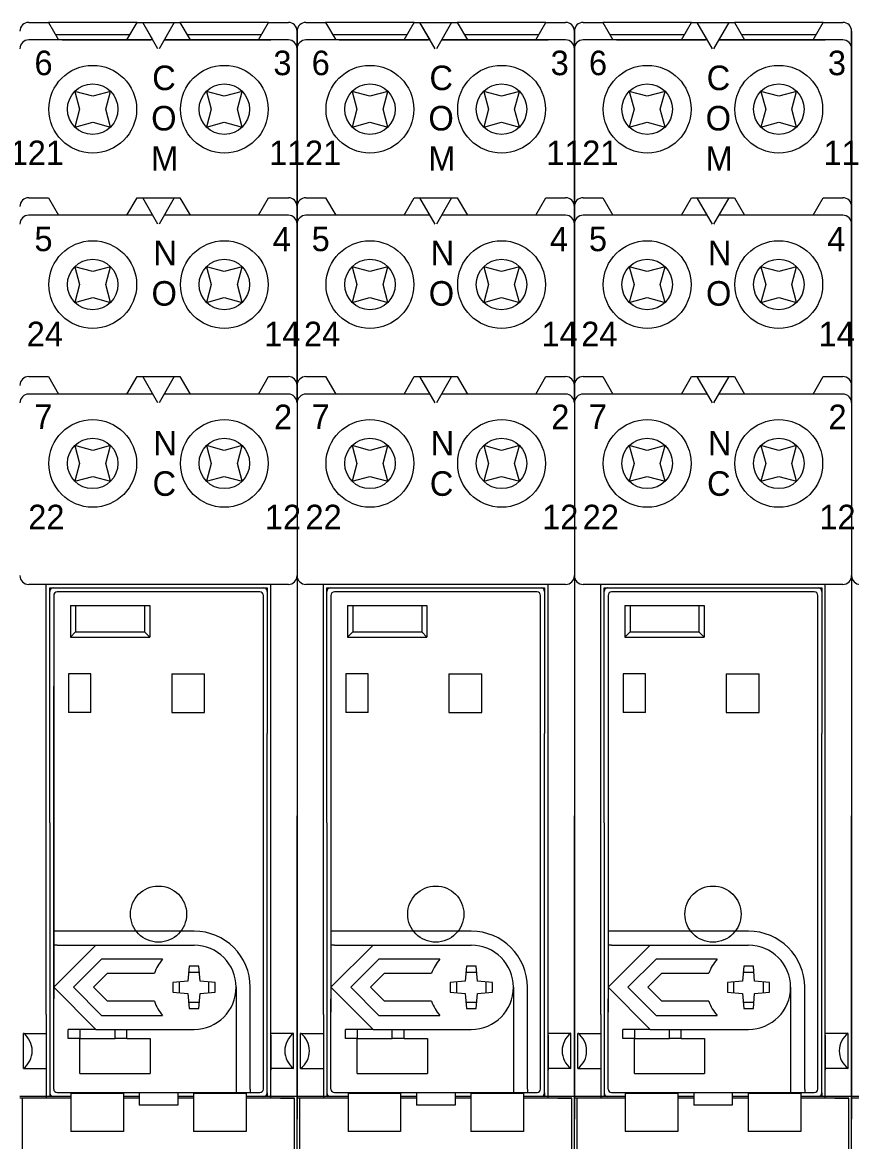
# Model space of a CAD drawing. Header units: millimetres. Extents: x -6000 to 26000, y -6000 to 26000.
# Drawn here: x 111.1 to 117.67, y -4365.19 to -4356.31 of the extents above; entities that cross this region are included whole.
import ezdxf

# ---------------------------------------------------------------- set-up
doc = ezdxf.new("R2010")
doc.units = ezdxf.units.MM
doc.header["$MEASUREMENT"] = 0
doc.linetypes.add('HIDDEN2', pattern=[2.38125, 1.5875, -0.79375])
doc.layers.add('Чертеж и Рисунок_Ном._пера__1', color=7, linetype='Continuous', lineweight=15)
doc.layers.add('Чертеж и Рисунок_Ном._пера__7', color=7, linetype='Continuous', lineweight=15)
doc.styles.add('СГЕНЕРИР_СТИЛЬ_2', font='')
doc.styles.get('СГЕНЕРИР_СТИЛЬ_2').set_extended_font_data('Arial')

msp = doc.modelspace()

# ---------------------------------------------------------------- linework, layer by layer
at = {"layer": 'Чертеж и Рисунок_Ном._пера__7', "color": 7, "linetype": 'Continuous', "lineweight": 15}
for p, q in [((111.1474, -4356.309), (111.3035, -4356.309)), ((112.0067, -4356.309), (111.3035, -4356.309)), ((111.3035, -4356.309), (111.3839, -4356.4481)), ((111.9263, -4356.4481), (112.0067, -4356.309)), ((112.0067, -4356.309), (112.0515, -4356.309)), ((112.0296, -4356.309), (112.3239, -4356.309)), ((112.1318, -4356.4481), (112.0515, -4356.309)), ((112.172, -4356.5176), (112.0515, -4356.309)), ((112.0515, -4356.309), (112.3019, -4356.309)), ((112.3019, -4356.309), (112.1814, -4356.5176)), ((112.3019, -4356.309), (112.3468, -4356.309)), ((113.0499, -4356.309), (112.3468, -4356.309)), ((112.3468, -4356.309), (112.4271, -4356.4481)), ((112.9696, -4356.4481), (113.0499, -4356.309)), ((113.0499, -4356.309), (113.2061, -4356.309)), ((113.3452, -4356.309), (113.5013, -4356.309)), ((114.2044, -4356.309), (113.5013, -4356.309)), ((113.5013, -4356.309), (113.5816, -4356.4481)), ((114.1241, -4356.4481), (114.2044, -4356.309)), ((114.2044, -4356.309), (114.2493, -4356.309)), ((114.2274, -4356.309), (114.5216, -4356.309)), ((114.3296, -4356.4481), (114.2493, -4356.309)), ((114.3698, -4356.5176), (114.2493, -4356.309)), ((114.2493, -4356.309), (114.4997, -4356.309)), ((114.4997, -4356.309), (114.3792, -4356.5176)), ((114.4997, -4356.309), (114.5446, -4356.309)), ((115.2477, -4356.309), (114.5446, -4356.309)), ((114.5446, -4356.309), (114.6249, -4356.4481)), ((115.1674, -4356.4481), (115.2477, -4356.309)), ((115.2477, -4356.309), (115.4038, -4356.309)), ((115.5429, -4356.309), (115.6991, -4356.309)), ((116.4022, -4356.309), (115.6991, -4356.309)), ((115.6991, -4356.309), (115.7794, -4356.4481)), ((116.3219, -4356.4481), (116.4022, -4356.309)), ((116.4022, -4356.309), (116.4471, -4356.309)), ((116.4251, -4356.309), (116.7194, -4356.309)), ((116.5274, -4356.4481), (116.4471, -4356.309)), ((116.5676, -4356.5176), (116.4471, -4356.309)), ((116.4471, -4356.309), (116.6975, -4356.309)), ((116.6975, -4356.309), (116.577, -4356.5176)), ((116.6975, -4356.309), (116.7424, -4356.309)), ((117.4455, -4356.309), (116.7424, -4356.309)), ((116.7424, -4356.309), (116.8227, -4356.4481)), ((117.3652, -4356.4481), (117.4455, -4356.309)), ((117.4455, -4356.309), (117.6016, -4356.309)), ((112.1318, -4356.4481), (111.1474, -4356.4481)), ((111.3598, -4356.4063), (111.9504, -4356.4063)), ((111.4117, -4356.4481), (112.1166, -4356.4481)), ((112.2216, -4356.4481), (113.067, -4356.4481)), ((113.2061, -4356.4481), (112.2216, -4356.4481)), ((112.2368, -4356.4481), (113.067, -4356.4481)), ((112.403, -4356.4063), (112.9937, -4356.4063)), ((113.2756, -4356.5176), (113.2756, -4356.3785)), ((113.2756, -4356.3785), (113.2756, -4356.5176)), ((114.3296, -4356.4481), (113.3452, -4356.4481)), ((113.5575, -4356.4063), (114.1482, -4356.4063)), ((113.6095, -4356.4481), (114.3144, -4356.4481)), ((114.4194, -4356.4481), (115.2647, -4356.4481)), ((115.4038, -4356.4481), (114.4194, -4356.4481)), ((114.4346, -4356.4481), (115.2647, -4356.4481)), ((114.6008, -4356.4063), (115.1915, -4356.4063)), ((115.4734, -4356.5176), (115.4734, -4356.3785)), ((115.4734, -4356.3785), (115.4734, -4356.5176)), ((116.5274, -4356.4481), (115.5429, -4356.4481)), ((115.7553, -4356.4063), (116.346, -4356.4063)), ((115.8072, -4356.4481), (116.5122, -4356.4481)), ((116.6172, -4356.4481), (117.4625, -4356.4481)), ((117.6016, -4356.4481), (116.6172, -4356.4481)), ((116.6324, -4356.4481), (117.4625, -4356.4481)), ((116.7986, -4356.4063), (117.3892, -4356.4063)), ((117.6712, -4356.5176), (117.6712, -4356.3785)), ((117.6712, -4356.3785), (117.6712, -4356.5176)), ((113.2756, -4356.5176), (113.2756, -4362.6031)), ((113.2756, -4357.7695), (113.2756, -4356.5176)), ((113.2756, -4356.5176), (113.2756, -4362.6031)), ((113.2756, -4356.5176), (113.2756, -4357.7695)), ((115.4734, -4356.5176), (115.4734, -4362.6031)), ((115.4734, -4357.7695), (115.4734, -4356.5176)), ((115.4734, -4356.5176), (115.4734, -4362.6031)), ((115.4734, -4356.5176), (115.4734, -4357.7695)), ((117.6712, -4356.5176), (117.6712, -4362.6031)), ((117.6712, -4357.7695), (117.6712, -4356.5176)), ((117.6712, -4356.5176), (117.6712, -4362.6031)), ((117.6712, -4356.5176), (117.6712, -4357.7695)), ((111.5135, -4356.8559), (111.5514, -4356.9975)), ((111.6551, -4356.8938), (111.5135, -4356.8559)), ((111.7967, -4356.8559), (111.6551, -4356.8938)), ((111.7588, -4356.9975), (111.7967, -4356.8559)), ((112.6983, -4356.8938), (112.5567, -4356.8559)), ((112.5567, -4356.8559), (112.5947, -4356.9975)), ((112.84, -4356.8559), (112.6983, -4356.8938)), ((112.802, -4356.9975), (112.84, -4356.8559)), ((113.7112, -4356.8559), (113.7492, -4356.9975)), ((113.8529, -4356.8938), (113.7112, -4356.8559)), ((113.9945, -4356.8559), (113.8529, -4356.8938)), ((113.9566, -4356.9975), (113.9945, -4356.8559)), ((114.8961, -4356.8938), (114.7545, -4356.8559)), ((114.7545, -4356.8559), (114.7924, -4356.9975)), ((115.0378, -4356.8559), (114.8961, -4356.8938)), ((114.9998, -4356.9975), (115.0378, -4356.8559)), ((115.909, -4356.8559), (115.947, -4356.9975)), ((116.0507, -4356.8938), (115.909, -4356.8559)), ((116.1923, -4356.8559), (116.0507, -4356.8938)), ((116.1543, -4356.9975), (116.1923, -4356.8559)), ((117.0939, -4356.8938), (116.9523, -4356.8559)), ((116.9523, -4356.8559), (116.9902, -4356.9975)), ((117.2355, -4356.8559), (117.0939, -4356.8938)), ((117.1976, -4356.9975), (117.2355, -4356.8559)), ((111.5514, -4356.9975), (111.5135, -4357.1391)), ((111.7967, -4357.1391), (111.7588, -4356.9975)), ((112.5947, -4356.9975), (112.5567, -4357.1391)), ((112.84, -4357.1391), (112.802, -4356.9975)), ((113.7492, -4356.9975), (113.7112, -4357.1391)), ((113.9945, -4357.1391), (113.9566, -4356.9975)), ((114.7924, -4356.9975), (114.7545, -4357.1391)), ((115.0378, -4357.1391), (114.9998, -4356.9975)), ((115.947, -4356.9975), (115.909, -4357.1391)), ((116.1923, -4357.1391), (116.1543, -4356.9975)), ((116.9902, -4356.9975), (116.9523, -4357.1391)), ((117.2355, -4357.1391), (117.1976, -4356.9975)), ((111.5135, -4357.1391), (111.6551, -4357.1012)), ((111.6551, -4357.1012), (111.7967, -4357.1391)), ((112.5567, -4357.1391), (112.6983, -4357.1012)), ((112.6983, -4357.1012), (112.84, -4357.1391)), ((113.7112, -4357.1391), (113.8529, -4357.1012)), ((113.8529, -4357.1012), (113.9945, -4357.1391)), ((114.7545, -4357.1391), (114.8961, -4357.1012)), ((114.8961, -4357.1012), (115.0378, -4357.1391)), ((115.909, -4357.1391), (116.0507, -4357.1012)), ((116.0507, -4357.1012), (116.1923, -4357.1391)), ((116.9523, -4357.1391), (117.0939, -4357.1012)), ((117.0939, -4357.1012), (117.2355, -4357.1391)), ((111.1474, -4357.7), (111.3035, -4357.7)), ((111.3035, -4357.7), (111.3839, -4357.8391)), ((111.9263, -4357.8391), (112.0067, -4357.7)), ((112.0067, -4357.7), (112.0515, -4357.7)), ((112.172, -4357.9086), (112.0515, -4357.7)), ((112.0515, -4357.7), (112.3019, -4357.7)), ((112.3019, -4357.7), (112.1814, -4357.9086)), ((112.3019, -4357.7), (112.3468, -4357.7)), ((112.3468, -4357.7), (112.4271, -4357.8391)), ((112.9696, -4357.8391), (113.0499, -4357.7)), ((113.0499, -4357.7), (113.2061, -4357.7)), ((113.3452, -4357.7), (113.5013, -4357.7)), ((113.5013, -4357.7), (113.5816, -4357.8391)), ((114.1241, -4357.8391), (114.2044, -4357.7)), ((114.2044, -4357.7), (114.2493, -4357.7)), ((114.3698, -4357.9086), (114.2493, -4357.7)), ((114.2493, -4357.7), (114.4997, -4357.7)), ((114.4997, -4357.7), (114.3792, -4357.9086)), ((114.4997, -4357.7), (114.5446, -4357.7)), ((114.5446, -4357.7), (114.6249, -4357.8391)), ((115.1674, -4357.8391), (115.2477, -4357.7)), ((115.2477, -4357.7), (115.4038, -4357.7)), ((115.5429, -4357.7), (115.6991, -4357.7)), ((115.6991, -4357.7), (115.7794, -4357.8391)), ((116.3219, -4357.8391), (116.4022, -4357.7)), ((116.4022, -4357.7), (116.4471, -4357.7)), ((116.5676, -4357.9086), (116.4471, -4357.7)), ((116.4471, -4357.7), (116.6975, -4357.7)), ((116.6975, -4357.7), (116.577, -4357.9086)), ((116.6975, -4357.7), (116.7424, -4357.7)), ((116.7424, -4357.7), (116.8227, -4357.8391)), ((117.3652, -4357.8391), (117.4455, -4357.7)), ((117.4455, -4357.7), (117.6016, -4357.7)), ((113.2756, -4357.9086), (113.2756, -4357.7695)), ((113.2756, -4357.7695), (113.2756, -4357.9086)), ((115.4734, -4357.9086), (115.4734, -4357.7695)), ((115.4734, -4357.7695), (115.4734, -4357.9086)), ((117.6712, -4357.9086), (117.6712, -4357.7695)), ((117.6712, -4357.7695), (117.6712, -4357.9086)), ((112.1318, -4357.8391), (111.1474, -4357.8391)), ((113.2061, -4357.8391), (112.2216, -4357.8391)), ((114.3296, -4357.8391), (113.3452, -4357.8391)), ((115.4038, -4357.8391), (114.4194, -4357.8391)), ((116.5274, -4357.8391), (115.5429, -4357.8391)), ((117.6016, -4357.8391), (116.6172, -4357.8391)), ((113.2756, -4359.1883), (113.2756, -4357.9086)), ((113.2756, -4357.9086), (113.2756, -4359.1883)), ((115.4734, -4359.1883), (115.4734, -4357.9086)), ((115.4734, -4357.9086), (115.4734, -4359.1883)), ((117.6712, -4359.1883), (117.6712, -4357.9086)), ((117.6712, -4357.9086), (117.6712, -4359.1883)), ((111.5135, -4358.2469), (111.5514, -4358.3885)), ((111.6551, -4358.2848), (111.5135, -4358.2469)), ((111.7967, -4358.2469), (111.6551, -4358.2848)), ((111.7588, -4358.3885), (111.7967, -4358.2469)), ((112.5567, -4358.2469), (112.5947, -4358.3885)), ((112.6983, -4358.2848), (112.5567, -4358.2469)), ((112.84, -4358.2469), (112.6983, -4358.2848)), ((112.802, -4358.3885), (112.84, -4358.2469)), ((113.7112, -4358.2469), (113.7492, -4358.3885)), ((113.8529, -4358.2848), (113.7112, -4358.2469)), ((113.9945, -4358.2469), (113.8529, -4358.2848)), ((113.9566, -4358.3885), (113.9945, -4358.2469)), ((114.7545, -4358.2469), (114.7924, -4358.3885)), ((114.8961, -4358.2848), (114.7545, -4358.2469)), ((115.0378, -4358.2469), (114.8961, -4358.2848)), ((114.9998, -4358.3885), (115.0378, -4358.2469)), ((115.909, -4358.2469), (115.947, -4358.3885)), ((116.0507, -4358.2848), (115.909, -4358.2469)), ((116.1923, -4358.2469), (116.0507, -4358.2848)), ((116.1543, -4358.3885), (116.1923, -4358.2469)), ((116.9523, -4358.2469), (116.9902, -4358.3885)), ((117.0939, -4358.2848), (116.9523, -4358.2469)), ((117.2355, -4358.2469), (117.0939, -4358.2848)), ((117.1976, -4358.3885), (117.2355, -4358.2469)), ((111.5514, -4358.3885), (111.5135, -4358.5301)), ((111.7967, -4358.5301), (111.7588, -4358.3885)), ((112.5947, -4358.3885), (112.5567, -4358.5301)), ((112.84, -4358.5301), (112.802, -4358.3885)), ((113.7492, -4358.3885), (113.7112, -4358.5301)), ((113.9945, -4358.5301), (113.9566, -4358.3885)), ((114.7924, -4358.3885), (114.7545, -4358.5301)), ((115.0378, -4358.5301), (114.9998, -4358.3885)), ((115.947, -4358.3885), (115.909, -4358.5301)), ((116.1923, -4358.5301), (116.1543, -4358.3885)), ((116.9902, -4358.3885), (116.9523, -4358.5301)), ((117.2355, -4358.5301), (117.1976, -4358.3885)), ((111.5135, -4358.5301), (111.6551, -4358.4922)), ((111.6551, -4358.4922), (111.7967, -4358.5301)), ((112.5567, -4358.5301), (112.6983, -4358.4922)), ((112.6983, -4358.4922), (112.84, -4358.5301)), ((113.7112, -4358.5301), (113.8529, -4358.4922)), ((113.8529, -4358.4922), (113.9945, -4358.5301)), ((114.7545, -4358.5301), (114.8961, -4358.4922)), ((114.8961, -4358.4922), (115.0378, -4358.5301)), ((115.909, -4358.5301), (116.0507, -4358.4922)), ((116.0507, -4358.4922), (116.1923, -4358.5301)), ((116.9523, -4358.5301), (117.0939, -4358.4922)), ((117.0939, -4358.4922), (117.2355, -4358.5301)), ((111.1474, -4359.1188), (111.3035, -4359.1188)), ((111.3035, -4359.1188), (111.3839, -4359.2579)), ((111.9263, -4359.2579), (112.0067, -4359.1188)), ((112.0067, -4359.1188), (112.0515, -4359.1188)), ((112.172, -4359.3274), (112.0515, -4359.1188)), ((112.0515, -4359.1188), (112.3019, -4359.1188)), ((112.3019, -4359.1188), (112.1814, -4359.3274)), ((112.3019, -4359.1188), (112.3468, -4359.1188)), ((112.3468, -4359.1188), (112.4271, -4359.2579)), ((112.9696, -4359.2579), (113.0499, -4359.1188)), ((113.0499, -4359.1188), (113.2061, -4359.1188)), ((113.3452, -4359.1188), (113.5013, -4359.1188)), ((113.5013, -4359.1188), (113.5816, -4359.2579)), ((114.1241, -4359.2579), (114.2044, -4359.1188)), ((114.2044, -4359.1188), (114.2493, -4359.1188)), ((114.3698, -4359.3274), (114.2493, -4359.1188)), ((114.2493, -4359.1188), (114.4997, -4359.1188)), ((114.4997, -4359.1188), (114.3792, -4359.3274)), ((114.4997, -4359.1188), (114.5446, -4359.1188)), ((114.5446, -4359.1188), (114.6249, -4359.2579)), ((115.1674, -4359.2579), (115.2477, -4359.1188)), ((115.2477, -4359.1188), (115.4038, -4359.1188)), ((115.5429, -4359.1188), (115.6991, -4359.1188)), ((115.6991, -4359.1188), (115.7794, -4359.2579)), ((116.3219, -4359.2579), (116.4022, -4359.1188)), ((116.4022, -4359.1188), (116.4471, -4359.1188)), ((116.5676, -4359.3274), (116.4471, -4359.1188)), ((116.4471, -4359.1188), (116.6975, -4359.1188)), ((116.6975, -4359.1188), (116.577, -4359.3274)), ((116.6975, -4359.1188), (116.7424, -4359.1188)), ((116.7424, -4359.1188), (116.8227, -4359.2579)), ((117.3652, -4359.2579), (117.4455, -4359.1188)), ((117.4455, -4359.1188), (117.6016, -4359.1188)), ((113.2756, -4359.3274), (113.2756, -4359.1883)), ((113.2756, -4359.1883), (113.2756, -4359.3274)), ((115.4734, -4359.3274), (115.4734, -4359.1883)), ((115.4734, -4359.1883), (115.4734, -4359.3274)), ((117.6712, -4359.3274), (117.6712, -4359.1883)), ((117.6712, -4359.1883), (117.6712, -4359.3274)), ((112.1318, -4359.2579), (111.1474, -4359.2579)), ((113.2061, -4359.2579), (112.2216, -4359.2579)), ((114.3296, -4359.2579), (113.3452, -4359.2579)), ((115.4038, -4359.2579), (114.4194, -4359.2579)), ((116.5274, -4359.2579), (115.5429, -4359.2579)), ((117.6016, -4359.2579), (116.6172, -4359.2579)), ((111.5135, -4359.6657), (111.5514, -4359.8073)), ((111.6551, -4359.7036), (111.5135, -4359.6657)), ((111.7967, -4359.6657), (111.6551, -4359.7036)), ((111.7588, -4359.8073), (111.7967, -4359.6657)), ((112.6983, -4359.7036), (112.5567, -4359.6657)), ((112.5567, -4359.6657), (112.5947, -4359.8073)), ((112.84, -4359.6657), (112.6983, -4359.7036)), ((112.802, -4359.8073), (112.84, -4359.6657)), ((113.7112, -4359.6657), (113.7492, -4359.8073)), ((113.8529, -4359.7036), (113.7112, -4359.6657)), ((113.9945, -4359.6657), (113.8529, -4359.7036)), ((113.9566, -4359.8073), (113.9945, -4359.6657)), ((114.8961, -4359.7036), (114.7545, -4359.6657)), ((114.7545, -4359.6657), (114.7924, -4359.8073)), ((115.0378, -4359.6657), (114.8961, -4359.7036)), ((114.9998, -4359.8073), (115.0378, -4359.6657)), ((115.909, -4359.6657), (115.947, -4359.8073)), ((116.0507, -4359.7036), (115.909, -4359.6657)), ((116.1923, -4359.6657), (116.0507, -4359.7036)), ((116.1543, -4359.8073), (116.1923, -4359.6657)), ((117.0939, -4359.7036), (116.9523, -4359.6657)), ((116.9523, -4359.6657), (116.9902, -4359.8073)), ((117.2355, -4359.6657), (117.0939, -4359.7036)), ((117.1976, -4359.8073), (117.2355, -4359.6657)), ((111.5514, -4359.8073), (111.5135, -4359.949)), ((111.7967, -4359.949), (111.7588, -4359.8073)), ((112.5947, -4359.8073), (112.5567, -4359.949)), ((112.84, -4359.949), (112.802, -4359.8073)), ((113.7492, -4359.8073), (113.7112, -4359.949)), ((113.9945, -4359.949), (113.9566, -4359.8073)), ((114.7924, -4359.8073), (114.7545, -4359.949)), ((115.0378, -4359.949), (114.9998, -4359.8073)), ((115.947, -4359.8073), (115.909, -4359.949)), ((116.1923, -4359.949), (116.1543, -4359.8073)), ((116.9902, -4359.8073), (116.9523, -4359.949)), ((117.2355, -4359.949), (117.1976, -4359.8073)), ((111.5135, -4359.949), (111.6551, -4359.911)), ((111.6551, -4359.911), (111.7967, -4359.949)), ((112.5567, -4359.949), (112.6983, -4359.911)), ((112.6983, -4359.911), (112.84, -4359.949)), ((113.7112, -4359.949), (113.8529, -4359.911)), ((113.8529, -4359.911), (113.9945, -4359.949)), ((114.7545, -4359.949), (114.8961, -4359.911)), ((114.8961, -4359.911), (115.0378, -4359.949)), ((115.909, -4359.949), (116.0507, -4359.911)), ((116.0507, -4359.911), (116.1923, -4359.949)), ((116.9523, -4359.949), (117.0939, -4359.911)), ((117.0939, -4359.911), (117.2355, -4359.949)), ((113.2061, -4360.7671), (111.1474, -4360.7671)), ((111.2865, -4364.1783), (111.2865, -4360.7671)), ((111.3143, -4360.8228), (111.3143, -4360.7949)), ((111.3143, -4360.7949), (113.0391, -4360.7949)), ((113.0113, -4360.7949), (113.0391, -4360.7949)), ((113.0391, -4360.7949), (113.0391, -4360.8228)), ((113.0391, -4360.7949), (113.0391, -4361.9495)), ((113.067, -4364.8427), (113.067, -4360.7671)), ((115.4038, -4360.7671), (113.3452, -4360.7671)), ((113.4843, -4364.1783), (113.4843, -4360.7671)), ((113.5121, -4360.8228), (113.5121, -4360.7949)), ((113.5121, -4360.7949), (115.2369, -4360.7949)), ((115.2091, -4360.7949), (115.2369, -4360.7949)), ((115.2369, -4360.7949), (115.2369, -4360.8228)), ((115.2369, -4360.7949), (115.2369, -4361.9495)), ((115.2647, -4364.8427), (115.2647, -4360.7671)), ((117.6016, -4360.7671), (115.5429, -4360.7671)), ((115.682, -4364.1783), (115.682, -4360.7671)), ((115.7099, -4360.8228), (115.7099, -4360.7949)), ((115.7099, -4360.7949), (117.4347, -4360.7949)), ((117.4069, -4360.7949), (117.4347, -4360.7949)), ((117.4347, -4360.7949), (117.4347, -4360.8228)), ((117.4347, -4360.7949), (117.4347, -4361.9495)), ((117.4625, -4364.8427), (117.4625, -4360.7671)), ((111.3143, -4361.5043), (111.3143, -4360.8228)), ((111.3456, -4360.854), (111.3456, -4363.5178)), ((112.98, -4360.8262), (111.3734, -4360.8262)), ((113.0078, -4364.7697), (113.0078, -4360.854)), ((113.5121, -4361.5043), (113.5121, -4360.8228)), ((113.5434, -4360.854), (113.5434, -4363.5178)), ((115.1778, -4360.8262), (113.5712, -4360.8262)), ((115.2056, -4364.7697), (115.2056, -4360.854)), ((115.7099, -4361.5043), (115.7099, -4360.8228)), ((115.7412, -4360.854), (115.7412, -4363.5178)), ((117.3756, -4360.8262), (115.769, -4360.8262)), ((117.4034, -4364.7697), (117.4034, -4360.854)), ((111.4777, -4360.934), (112.1072, -4360.934)), ((111.4777, -4360.934), (111.4777, -4361.1844)), ((111.5195, -4360.934), (111.5195, -4361.1427)), ((112.0654, -4360.934), (112.0654, -4361.1427)), ((112.1072, -4360.934), (112.1072, -4361.1844)), ((113.6755, -4360.934), (114.305, -4360.934)), ((113.6755, -4360.934), (113.6755, -4361.1844)), ((113.7173, -4360.934), (113.7173, -4361.1427)), ((114.2632, -4360.934), (114.2632, -4361.1427)), ((114.305, -4360.934), (114.305, -4361.1844)), ((115.8733, -4360.934), (116.5027, -4360.934)), ((115.8733, -4360.934), (115.8733, -4361.1844)), ((115.915, -4360.934), (115.915, -4361.1427)), ((116.461, -4360.934), (116.461, -4361.1427)), ((116.5027, -4360.934), (116.5027, -4361.1844)), ((111.4777, -4361.1844), (111.5195, -4361.1427)), ((111.5195, -4361.1427), (112.0654, -4361.1427)), ((112.1072, -4361.1844), (112.0654, -4361.1427)), ((113.6755, -4361.1844), (113.7173, -4361.1427)), ((113.7173, -4361.1427), (114.2632, -4361.1427)), ((114.305, -4361.1844), (114.2632, -4361.1427)), ((115.8733, -4361.1844), (115.915, -4361.1427)), ((115.915, -4361.1427), (116.461, -4361.1427)), ((116.5027, -4361.1844), (116.461, -4361.1427)), ((111.4777, -4361.1844), (112.1072, -4361.1844)), ((113.6755, -4361.1844), (114.305, -4361.1844)), ((115.8733, -4361.1844), (116.5027, -4361.1844)), ((111.3143, -4361.9495), (111.3143, -4361.5043)), ((111.6412, -4361.4765), (111.4638, -4361.4765)), ((111.4638, -4361.4765), (111.4638, -4361.7825)), ((111.6412, -4361.7825), (111.6412, -4361.4765)), ((112.281, -4361.4765), (112.5419, -4361.4765)), ((112.281, -4361.4765), (112.281, -4361.7825)), ((112.5419, -4361.7825), (112.5419, -4361.4765)), ((113.5121, -4361.9495), (113.5121, -4361.5043)), ((113.839, -4361.4765), (113.6616, -4361.4765)), ((113.6616, -4361.4765), (113.6616, -4361.7825)), ((113.839, -4361.7825), (113.839, -4361.4765)), ((114.4788, -4361.4765), (114.7396, -4361.4765)), ((114.4788, -4361.4765), (114.4788, -4361.7825)), ((114.7396, -4361.7825), (114.7396, -4361.4765)), ((115.7099, -4361.9495), (115.7099, -4361.5043)), ((116.0367, -4361.4765), (115.8594, -4361.4765)), ((115.8594, -4361.4765), (115.8594, -4361.7825)), ((116.0367, -4361.7825), (116.0367, -4361.4765)), ((116.6766, -4361.4765), (116.9374, -4361.4765)), ((116.6766, -4361.4765), (116.6766, -4361.7825)), ((116.9374, -4361.7825), (116.9374, -4361.4765)), ((111.3454, -4361.5739), (111.3454, -4364.1612)), ((113.0081, -4364.1612), (113.0081, -4361.5739)), ((113.5432, -4361.5739), (113.5432, -4364.1612)), ((115.2058, -4364.1612), (115.2058, -4361.5739)), ((115.7409, -4361.5739), (115.7409, -4364.1612)), ((117.4036, -4364.1612), (117.4036, -4361.5739)), ((111.6412, -4361.7825), (111.4638, -4361.7825)), ((112.281, -4361.7825), (112.5419, -4361.7825)), ((113.839, -4361.7825), (113.6616, -4361.7825)), ((114.4788, -4361.7825), (114.7396, -4361.7825)), ((116.0367, -4361.7825), (115.8594, -4361.7825)), ((116.6766, -4361.7825), (116.9374, -4361.7825)), ((111.3143, -4362.6589), (111.3143, -4361.9495)), ((113.0391, -4364.801), (113.0391, -4361.9495)), ((113.5121, -4362.6589), (113.5121, -4361.9495)), ((115.2369, -4364.801), (115.2369, -4361.9495)), ((115.7099, -4362.6589), (115.7099, -4361.9495)), ((117.4347, -4364.801), (117.4347, -4361.9495)), ((111.3143, -4362.6589), (111.3143, -4364.8288)), ((113.2756, -4366.2477), (113.2756, -4362.6031)), ((113.2756, -4362.6031), (113.2756, -4364.8706)), ((113.5121, -4362.6589), (113.5121, -4364.8288)), ((115.4734, -4366.2477), (115.4734, -4362.6031)), ((115.4734, -4362.6031), (115.4734, -4364.8706)), ((115.7099, -4362.6589), (115.7099, -4364.8288)), ((117.6712, -4366.2477), (117.6712, -4362.6031)), ((117.6712, -4362.6031), (117.6712, -4364.8706)), ((111.3734, -4363.5178), (111.3456, -4363.5178)), ((111.3456, -4363.5178), (111.3456, -4363.6291)), ((112.4584, -4363.5178), (111.3734, -4363.5178)), ((113.5712, -4363.5178), (113.5434, -4363.5178)), ((113.5434, -4363.5178), (113.5434, -4363.6291)), ((114.6562, -4363.5178), (113.5712, -4363.5178)), ((115.769, -4363.5178), (115.7412, -4363.5178)), ((115.7412, -4363.5178), (115.7412, -4363.6291)), ((116.854, -4363.5178), (115.769, -4363.5178)), ((111.3734, -4363.6291), (111.3456, -4363.6291)), ((111.3456, -4363.6291), (111.3456, -4363.9629)), ((111.3456, -4363.9629), (111.6794, -4363.6291)), ((111.3734, -4363.6291), (112.4584, -4363.6291)), ((113.5712, -4363.6291), (113.5434, -4363.6291)), ((113.5434, -4363.6291), (113.5434, -4363.9629)), ((113.5434, -4363.9629), (113.8772, -4363.6291)), ((113.5712, -4363.6291), (114.6562, -4363.6291)), ((115.769, -4363.6291), (115.7412, -4363.6291)), ((115.7412, -4363.6291), (115.7412, -4363.9629)), ((115.7412, -4363.9629), (116.075, -4363.6291)), ((115.769, -4363.6291), (116.854, -4363.6291)), ((111.7255, -4363.7404), (111.503, -4363.9629)), ((112.2096, -4363.7404), (111.7255, -4363.7404)), ((113.9233, -4363.7404), (113.7008, -4363.9629)), ((114.4073, -4363.7404), (113.9233, -4363.7404)), ((116.1211, -4363.7404), (115.8985, -4363.9629)), ((116.6051, -4363.7404), (116.1211, -4363.7404)), ((112.4201, -4363.796), (112.4098, -4363.9143)), ((112.4967, -4363.796), (112.4201, -4363.796)), ((112.507, -4363.9143), (112.4967, -4363.796)), ((114.6179, -4363.796), (114.6076, -4363.9143)), ((114.6944, -4363.796), (114.6179, -4363.796)), ((114.7048, -4363.9143), (114.6944, -4363.796)), ((116.8157, -4363.796), (116.8054, -4363.9143)), ((116.8922, -4363.796), (116.8157, -4363.796)), ((116.9026, -4363.9143), (116.8922, -4363.796)), ((111.6603, -4363.9629), (111.7716, -4363.8517)), ((111.7716, -4363.8517), (112.1436, -4363.8517)), ((112.4098, -4363.9143), (112.2915, -4363.9247)), ((112.5009, -4363.8445), (112.4159, -4363.8445)), ((112.6253, -4363.9247), (112.507, -4363.9143)), ((113.8581, -4363.9629), (113.9694, -4363.8517)), ((113.9694, -4363.8517), (114.3414, -4363.8517)), ((114.6076, -4363.9143), (114.4893, -4363.9247)), ((114.6987, -4363.8445), (114.6137, -4363.8445)), ((114.8231, -4363.9247), (114.7048, -4363.9143)), ((116.0559, -4363.9629), (116.1672, -4363.8517)), ((116.1672, -4363.8517), (116.5392, -4363.8517)), ((116.8054, -4363.9143), (116.687, -4363.9247)), ((116.8965, -4363.8445), (116.8115, -4363.8445)), ((117.0209, -4363.9247), (116.9026, -4363.9143)), ((111.3456, -4363.9629), (111.3456, -4364.0532)), ((111.3456, -4363.9629), (111.6794, -4364.2968)), ((111.503, -4363.9629), (111.7255, -4364.1855)), ((111.7716, -4364.0742), (111.6603, -4363.9629)), ((112.2915, -4363.9247), (112.2915, -4364.0012)), ((112.2915, -4364.0012), (112.4098, -4364.0115)), ((112.3399, -4363.9204), (112.3399, -4364.0054)), ((112.507, -4364.0115), (112.6253, -4364.0012)), ((112.5769, -4364.0054), (112.5769, -4363.9204)), ((112.6253, -4364.0012), (112.6253, -4363.9247)), ((112.7922, -4363.9629), (112.7922, -4364.7697)), ((112.9035, -4364.7697), (112.9035, -4363.9629)), ((113.5434, -4363.9629), (113.5434, -4364.0532)), ((113.5434, -4363.9629), (113.8772, -4364.2968)), ((113.7008, -4363.9629), (113.9233, -4364.1855)), ((113.9694, -4364.0742), (113.8581, -4363.9629)), ((114.4893, -4363.9247), (114.4893, -4364.0012)), ((114.4893, -4364.0012), (114.6076, -4364.0115)), ((114.5377, -4363.9204), (114.5377, -4364.0054)), ((114.7048, -4364.0115), (114.8231, -4364.0012)), ((114.7746, -4364.0054), (114.7746, -4363.9204)), ((114.8231, -4364.0012), (114.8231, -4363.9247)), ((114.99, -4363.9629), (114.99, -4364.7697)), ((115.1013, -4364.7697), (115.1013, -4363.9629)), ((115.7412, -4363.9629), (115.7412, -4364.0532)), ((115.7412, -4363.9629), (116.075, -4364.2968)), ((115.8985, -4363.9629), (116.1211, -4364.1855)), ((116.1672, -4364.0742), (116.0559, -4363.9629)), ((116.687, -4363.9247), (116.687, -4364.0012)), ((116.687, -4364.0012), (116.8054, -4364.0115)), ((116.7355, -4363.9204), (116.7355, -4364.0054)), ((116.9026, -4364.0115), (117.0209, -4364.0012)), ((116.9724, -4364.0054), (116.9724, -4363.9204)), ((117.0209, -4364.0012), (117.0209, -4363.9247)), ((117.1878, -4363.9629), (117.1878, -4364.7697)), ((117.2991, -4364.7697), (117.2991, -4363.9629)), ((111.3456, -4364.7697), (111.3456, -4364.0532)), ((112.1436, -4364.0742), (111.7716, -4364.0742)), ((112.4098, -4364.0115), (112.4201, -4364.1299)), ((112.4159, -4364.0814), (112.5009, -4364.0814)), ((112.4967, -4364.1299), (112.507, -4364.0115)), ((113.5434, -4364.7697), (113.5434, -4364.0532)), ((114.3414, -4364.0742), (113.9694, -4364.0742)), ((114.6076, -4364.0115), (114.6179, -4364.1299)), ((114.6137, -4364.0814), (114.6987, -4364.0814)), ((114.6944, -4364.1299), (114.7048, -4364.0115)), ((115.7412, -4364.7697), (115.7412, -4364.0532)), ((116.5392, -4364.0742), (116.1672, -4364.0742)), ((116.8054, -4364.0115), (116.8157, -4364.1299)), ((116.8115, -4364.0814), (116.8965, -4364.0814)), ((116.8922, -4364.1299), (116.9026, -4364.0115)), ((111.2865, -4364.1783), (111.2865, -4364.8427)), ((111.7255, -4364.1855), (112.2096, -4364.1855)), ((112.4201, -4364.1299), (112.4967, -4364.1299)), ((113.4843, -4364.1783), (113.4843, -4364.8427)), ((113.9233, -4364.1855), (114.4073, -4364.1855)), ((114.6179, -4364.1299), (114.6944, -4364.1299)), ((115.682, -4364.1783), (115.682, -4364.8427)), ((116.1211, -4364.1855), (116.6051, -4364.1855)), ((116.8157, -4364.1299), (116.8922, -4364.1299)), ((111.1057, -4364.6063), (111.1057, -4364.3281)), ((111.1057, -4364.3281), (111.2865, -4364.3281)), ((111.5542, -4364.2968), (111.4611, -4364.2968)), ((111.4611, -4364.3698), (111.4611, -4364.2968)), ((111.5542, -4364.2968), (111.5542, -4364.3698)), ((111.6794, -4364.2968), (111.5542, -4364.2968)), ((111.6794, -4364.2968), (112.4584, -4364.2968)), ((111.8324, -4364.3698), (111.8324, -4364.2968)), ((111.9256, -4364.3698), (111.9256, -4364.2968)), ((113.2478, -4364.3281), (113.067, -4364.3281)), ((113.067, -4364.342), (113.067, -4364.6202)), ((113.2478, -4364.6063), (113.2478, -4364.3281)), ((113.3034, -4364.6063), (113.3034, -4364.3281)), ((113.3034, -4364.3281), (113.4843, -4364.3281)), ((113.752, -4364.2968), (113.6588, -4364.2968)), ((113.6588, -4364.3698), (113.6588, -4364.2968)), ((113.752, -4364.2968), (113.752, -4364.3698)), ((113.8772, -4364.2968), (113.752, -4364.2968)), ((113.8772, -4364.2968), (114.6562, -4364.2968)), ((114.0302, -4364.3698), (114.0302, -4364.2968)), ((114.1234, -4364.3698), (114.1234, -4364.2968)), ((115.4456, -4364.3281), (115.2647, -4364.3281)), ((115.2647, -4364.342), (115.2647, -4364.6202)), ((115.4456, -4364.6063), (115.4456, -4364.3281)), ((115.5012, -4364.6063), (115.5012, -4364.3281)), ((115.5012, -4364.3281), (115.682, -4364.3281)), ((115.9498, -4364.2968), (115.8566, -4364.2968)), ((115.8566, -4364.3698), (115.8566, -4364.2968)), ((115.9498, -4364.2968), (115.9498, -4364.3698)), ((116.075, -4364.2968), (115.9498, -4364.2968)), ((116.075, -4364.2968), (116.854, -4364.2968)), ((116.228, -4364.3698), (116.228, -4364.2968)), ((116.3212, -4364.3698), (116.3212, -4364.2968)), ((117.6433, -4364.3281), (117.4625, -4364.3281)), ((117.4625, -4364.342), (117.4625, -4364.6202)), ((117.6433, -4364.6063), (117.6433, -4364.3281)), ((111.5542, -4364.3698), (111.4611, -4364.3698)), ((111.5542, -4364.3698), (111.8324, -4364.3698)), ((111.5542, -4364.648), (111.5542, -4364.3698)), ((111.9256, -4364.3698), (111.8324, -4364.3698)), ((111.9256, -4364.3698), (112.0334, -4364.3698)), ((112.0334, -4364.3698), (112.1106, -4364.3698)), ((112.1106, -4364.3698), (112.1106, -4364.648)), ((113.752, -4364.3698), (113.6588, -4364.3698)), ((113.752, -4364.3698), (114.0302, -4364.3698)), ((113.752, -4364.648), (113.752, -4364.3698)), ((114.1234, -4364.3698), (114.0302, -4364.3698)), ((114.1234, -4364.3698), (114.2312, -4364.3698)), ((114.2312, -4364.3698), (114.3084, -4364.3698)), ((114.3084, -4364.3698), (114.3084, -4364.648)), ((115.9498, -4364.3698), (115.8566, -4364.3698)), ((115.9498, -4364.3698), (116.228, -4364.3698)), ((115.9498, -4364.648), (115.9498, -4364.3698)), ((116.3212, -4364.3698), (116.228, -4364.3698)), ((116.3212, -4364.3698), (116.4289, -4364.3698)), ((116.4289, -4364.3698), (116.5062, -4364.3698)), ((116.5062, -4364.3698), (116.5062, -4364.648)), ((111.1057, -4364.6063), (111.2865, -4364.6063)), ((113.2478, -4364.6063), (113.067, -4364.6063)), ((113.3034, -4364.6063), (113.4843, -4364.6063)), ((115.4456, -4364.6063), (115.2647, -4364.6063)), ((115.5012, -4364.6063), (115.682, -4364.6063)), ((117.6433, -4364.6063), (117.4625, -4364.6063)), ((111.5542, -4364.648), (112.1079, -4364.648)), ((112.1079, -4364.648), (112.1106, -4364.648)), ((113.752, -4364.648), (114.3057, -4364.648)), ((114.3057, -4364.648), (114.3084, -4364.648)), ((115.9498, -4364.648), (116.5035, -4364.648)), ((116.5035, -4364.648), (116.5062, -4364.648)), ((111.3734, -4364.7975), (112.148, -4364.7975)), ((111.4812, -4364.8058), (111.4812, -4365.107)), ((111.8985, -4364.8058), (111.4812, -4364.8058)), ((111.8985, -4364.8058), (111.8985, -4365.107)), ((112.0237, -4364.8009), (112.0237, -4364.8984)), ((112.3297, -4364.8009), (112.0237, -4364.8009)), ((112.148, -4364.7975), (112.7922, -4364.7975)), ((112.3297, -4364.8009), (112.3297, -4364.8984)), ((112.8722, -4364.8058), (112.4549, -4364.8058)), ((112.4549, -4364.8058), (112.4549, -4365.107)), ((112.7922, -4364.7697), (112.7922, -4364.7975)), ((112.7922, -4364.7975), (112.9035, -4364.7975)), ((112.8722, -4364.8058), (112.8722, -4365.107)), ((112.9035, -4364.7697), (112.9035, -4364.7975)), ((112.9035, -4364.7975), (112.98, -4364.7975)), ((113.0391, -4364.801), (113.0391, -4364.8288)), ((113.2756, -4364.7315), (113.2756, -4364.8706)), ((113.5712, -4364.7975), (114.3458, -4364.7975)), ((113.679, -4364.8058), (113.679, -4365.107)), ((114.0963, -4364.8058), (113.679, -4364.8058)), ((114.0963, -4364.8058), (114.0963, -4365.107)), ((114.2215, -4364.8009), (114.2215, -4364.8984)), ((114.5275, -4364.8009), (114.2215, -4364.8009)), ((114.3458, -4364.7975), (114.99, -4364.7975)), ((114.5275, -4364.8009), (114.5275, -4364.8984)), ((115.07, -4364.8058), (114.6527, -4364.8058)), ((114.6527, -4364.8058), (114.6527, -4365.107)), ((114.99, -4364.7697), (114.99, -4364.7975)), ((114.99, -4364.7975), (115.1013, -4364.7975)), ((115.07, -4364.8058), (115.07, -4365.107)), ((115.1013, -4364.7697), (115.1013, -4364.7975)), ((115.1013, -4364.7975), (115.1778, -4364.7975)), ((115.2369, -4364.801), (115.2369, -4364.8288)), ((115.4734, -4364.7315), (115.4734, -4364.8706)), ((115.769, -4364.7975), (116.5436, -4364.7975)), ((115.8768, -4364.8058), (115.8768, -4365.107)), ((116.2941, -4364.8058), (115.8768, -4364.8058)), ((116.2941, -4364.8058), (116.2941, -4365.107)), ((116.4193, -4364.8009), (116.4193, -4364.8984)), ((116.7253, -4364.8009), (116.4193, -4364.8009)), ((116.5436, -4364.7975), (117.1878, -4364.7975)), ((116.7253, -4364.8009), (116.7253, -4364.8984)), ((117.2678, -4364.8058), (116.8505, -4364.8058)), ((116.8505, -4364.8058), (116.8505, -4365.107)), ((117.1878, -4364.7697), (117.1878, -4364.7975)), ((117.1878, -4364.7975), (117.2991, -4364.7975)), ((117.2678, -4364.8058), (117.2678, -4365.107)), ((117.2991, -4364.7697), (117.2991, -4364.7975)), ((117.2991, -4364.7975), (117.3756, -4364.7975)), ((117.4347, -4364.801), (117.4347, -4364.8288)), ((117.6712, -4364.7315), (117.6712, -4364.8706)), ((111.4812, -4364.8288), (111.0778, -4364.8288)), ((111.4812, -4364.8427), (111.0778, -4364.8427)), ((111.21, -4364.8427), (111.0987, -4364.8427)), ((111.0987, -4365.3991), (111.0987, -4364.8427)), ((111.4812, -4364.8427), (111.21, -4364.8427)), ((111.4812, -4364.8288), (111.3143, -4364.8288)), ((112.0237, -4364.8288), (111.8985, -4364.8288)), ((112.0237, -4364.8427), (111.8985, -4364.8427)), ((112.0237, -4364.8427), (111.8985, -4364.8427)), ((112.4549, -4364.8288), (112.3297, -4364.8288)), ((112.4549, -4364.8288), (112.3297, -4364.8288)), ((112.4549, -4364.8427), (112.3297, -4364.8427)), ((112.4549, -4364.8427), (112.3297, -4364.8427)), ((113.0391, -4364.8288), (112.8722, -4364.8288)), ((113.2756, -4364.8288), (112.8722, -4364.8288)), ((113.2547, -4364.8427), (112.8722, -4364.8427)), ((113.1435, -4364.8427), (112.8722, -4364.8427)), ((113.1435, -4364.8427), (113.2547, -4364.8427)), ((113.2547, -4365.3991), (113.2547, -4364.8427)), ((113.679, -4364.8288), (113.2756, -4364.8288)), ((113.679, -4364.8427), (113.2756, -4364.8427)), ((113.2756, -4364.8706), (113.2756, -4365.0097)), ((113.2756, -4364.8706), (113.2756, -4365.0097)), ((113.4078, -4364.8427), (113.2965, -4364.8427)), ((113.2965, -4365.3991), (113.2965, -4364.8427)), ((113.679, -4364.8427), (113.4078, -4364.8427)), ((113.679, -4364.8288), (113.5121, -4364.8288)), ((114.2215, -4364.8288), (114.0963, -4364.8288)), ((114.2215, -4364.8427), (114.0963, -4364.8427)), ((114.2215, -4364.8427), (114.0963, -4364.8427)), ((114.6527, -4364.8288), (114.5275, -4364.8288)), ((114.6527, -4364.8288), (114.5275, -4364.8288)), ((114.6527, -4364.8427), (114.5275, -4364.8427)), ((114.6527, -4364.8427), (114.5275, -4364.8427)), ((115.2369, -4364.8288), (115.07, -4364.8288)), ((115.4734, -4364.8288), (115.07, -4364.8288)), ((115.4525, -4364.8427), (115.07, -4364.8427)), ((115.3412, -4364.8427), (115.07, -4364.8427)), ((115.3412, -4364.8427), (115.4525, -4364.8427)), ((115.4525, -4365.3991), (115.4525, -4364.8427)), ((115.8768, -4364.8288), (115.4734, -4364.8288)), ((115.8768, -4364.8427), (115.4734, -4364.8427)), ((115.4734, -4364.8706), (115.4734, -4365.0097)), ((115.4734, -4364.8706), (115.4734, -4365.0097)), ((115.6055, -4364.8427), (115.4943, -4364.8427)), ((115.4943, -4365.3991), (115.4943, -4364.8427)), ((115.8768, -4364.8427), (115.6055, -4364.8427)), ((115.8768, -4364.8288), (115.7099, -4364.8288)), ((116.4193, -4364.8288), (116.2941, -4364.8288)), ((116.4193, -4364.8427), (116.2941, -4364.8427)), ((116.4193, -4364.8427), (116.2941, -4364.8427)), ((116.8505, -4364.8288), (116.7253, -4364.8288)), ((116.8505, -4364.8288), (116.7253, -4364.8288)), ((116.8505, -4364.8427), (116.7253, -4364.8427)), ((116.8505, -4364.8427), (116.7253, -4364.8427)), ((117.4347, -4364.8288), (117.2678, -4364.8288)), ((117.6712, -4364.8288), (117.2678, -4364.8288)), ((117.6503, -4364.8427), (117.2678, -4364.8427)), ((117.539, -4364.8427), (117.2678, -4364.8427)), ((117.539, -4364.8427), (117.6503, -4364.8427)), ((117.6503, -4365.3991), (117.6503, -4364.8427)), ((118.0746, -4364.8288), (117.6712, -4364.8288)), ((118.0746, -4364.8427), (117.6712, -4364.8427)), ((117.6712, -4364.8706), (117.6712, -4365.0097)), ((117.6712, -4364.8706), (117.6712, -4365.0097)), ((112.3297, -4364.8984), (112.0237, -4364.8984)), ((113.2756, -4366.2477), (113.2756, -4364.9262)), ((114.5275, -4364.8984), (114.2215, -4364.8984)), ((115.4734, -4366.2477), (115.4734, -4364.9262)), ((116.7253, -4364.8984), (116.4193, -4364.8984)), ((117.6712, -4366.2477), (117.6712, -4364.9262)), ((111.8985, -4365.107), (111.4812, -4365.107)), ((112.8722, -4365.107), (112.4549, -4365.107)), ((114.0963, -4365.107), (113.679, -4365.107)), ((115.07, -4365.107), (114.6527, -4365.107)), ((116.2941, -4365.107), (115.8768, -4365.107)), ((117.2678, -4365.107), (116.8505, -4365.107))]:
    msp.add_line(p, q, dxfattribs=at)
for centre, radius in [((111.6551, -4356.9975), 0.3477), ((112.6983, -4356.9975), 0.3477), ((113.8529, -4356.9975), 0.3477), ((114.8961, -4356.9975), 0.3477), ((116.0507, -4356.9975), 0.3477), ((117.0939, -4356.9975), 0.3477), ((111.6551, -4356.9975), 0.2003), ((112.6983, -4356.9975), 0.2003), ((113.8529, -4356.9975), 0.2003), ((114.8961, -4356.9975), 0.2003), ((116.0507, -4356.9975), 0.2003), ((117.0939, -4356.9975), 0.2003), ((111.6551, -4358.3885), 0.3477), ((112.6983, -4358.3885), 0.3477), ((113.8529, -4358.3885), 0.3477), ((114.8961, -4358.3885), 0.3477), ((116.0507, -4358.3885), 0.3477), ((117.0939, -4358.3885), 0.3477), ((111.6551, -4358.3885), 0.2003), ((112.6983, -4358.3885), 0.2003), ((113.8529, -4358.3885), 0.2003), ((114.8961, -4358.3885), 0.2003), ((116.0507, -4358.3885), 0.2003), ((117.0939, -4358.3885), 0.2003), ((111.6551, -4359.8073), 0.3477), ((112.6983, -4359.8073), 0.3477), ((113.8529, -4359.8073), 0.3477), ((114.8961, -4359.8073), 0.3477), ((116.0507, -4359.8073), 0.3477), ((117.0939, -4359.8073), 0.3477), ((111.6551, -4359.8073), 0.2003), ((112.6983, -4359.8073), 0.2003), ((113.8529, -4359.8073), 0.2003), ((114.8961, -4359.8073), 0.2003), ((116.0507, -4359.8073), 0.2003), ((117.0939, -4359.8073), 0.2003)]:
    msp.add_circle(centre, radius, dxfattribs=at)
at = {"layer": 'Чертеж и Рисунок_Ном._пера__7', "color": 7, "linetype": 'HIDDEN2', "lineweight": 15}
for centre in [(112.1767, -4363.3822), (114.3745, -4363.3822), (116.5723, -4363.3822)]:
    msp.add_circle(centre, 0.2226, dxfattribs=at)
at = {"layer": 'Чертеж и Рисунок_Ном._пера__7', "color": 7, "linetype": 'Continuous', "lineweight": 15}
for centre, radius, start, end in [((111.1474, -4356.3785), 0.0695, 90, 180), ((113.2061, -4356.3785), 0.0695, 0, 90), ((113.3452, -4356.3785), 0.0695, 90, 180), ((115.4038, -4356.3785), 0.0695, 0, 90), ((115.5429, -4356.3785), 0.0695, 90, 180), ((117.6016, -4356.3785), 0.0695, 0, 90), ((111.1474, -4356.5176), 0.0695, 90, 180), ((113.2061, -4356.5176), 0.0695, 0, 90), ((113.3452, -4356.5176), 0.0695, 90, 180), ((115.4038, -4356.5176), 0.0695, 0, 90), ((115.5429, -4356.5176), 0.0695, 90, 180), ((117.6016, -4356.5176), 0.0695, 0, 90), ((111.1474, -4357.7695), 0.0695, 90, 180), ((113.2061, -4357.7695), 0.0695, 0, 90), ((113.3452, -4357.7695), 0.0695, 90, 180), ((115.4038, -4357.7695), 0.0695, 0, 90), ((115.5429, -4357.7695), 0.0695, 90, 180), ((117.6016, -4357.7695), 0.0695, 0, 90), ((111.1474, -4357.9086), 0.0695, 90, 180), ((113.2061, -4357.9086), 0.0695, 0, 90), ((113.3452, -4357.9086), 0.0695, 90, 180), ((115.4038, -4357.9086), 0.0695, 0, 90), ((115.5429, -4357.9086), 0.0695, 90, 180), ((117.6016, -4357.9086), 0.0695, 0, 90), ((111.1474, -4359.1883), 0.0695, 90, 180), ((113.2061, -4359.1883), 0.0695, 0, 90), ((113.3452, -4359.1883), 0.0695, 90, 180), ((115.4038, -4359.1883), 0.0695, 0, 90), ((115.5429, -4359.1883), 0.0695, 90, 180), ((117.6016, -4359.1883), 0.0695, 0, 90), ((111.1474, -4359.3274), 0.0695, 90, 180), ((113.2061, -4359.3274), 0.0695, 0, 90), ((113.3452, -4359.3274), 0.0695, 90, 180), ((115.4038, -4359.3274), 0.0695, 0, 90), ((115.5429, -4359.3274), 0.0695, 90, 180), ((117.6016, -4359.3274), 0.0695, 0, 90), ((111.1474, -4360.6976), 0.0695, 180, 270), ((113.2061, -4360.6976), 0.0695, 270, 0), ((113.3452, -4360.6976), 0.0695, 180, 270), ((115.4038, -4360.6976), 0.0695, 270, 0), ((115.5429, -4360.6976), 0.0695, 180, 270), ((117.6016, -4360.6976), 0.0695, 270, 0), ((117.7407, -4360.6976), 0.0695, 180, 270), ((111.3421, -4360.8228), 0.0278, 89.9991, 180.0009), ((113.0113, -4360.8228), 0.0278, 359.9991, 90.0009), ((113.5399, -4360.8228), 0.0278, 89.9991, 180.0009), ((115.2091, -4360.8228), 0.0278, 359.9991, 90.0009), ((115.7377, -4360.8228), 0.0278, 89.9991, 180.0009), ((117.4069, -4360.8228), 0.0278, 359.9991, 90.0009), ((111.3734, -4360.854), 0.0278, 90, 180), ((112.98, -4360.854), 0.0278, 0, 90), ((113.5712, -4360.854), 0.0278, 90, 180), ((115.1778, -4360.854), 0.0278, 0, 90), ((115.769, -4360.854), 0.0278, 90, 180), ((117.3756, -4360.854), 0.0278, 0, 90), ((112.4584, -4363.9629), 0.4451, 0, 90), ((114.6562, -4363.9629), 0.4451, 0, 90), ((116.854, -4363.9629), 0.4451, 0, 90), ((112.4584, -4363.9629), 0.3338, 0, 90), ((114.6562, -4363.9629), 0.3338, 0, 90), ((116.854, -4363.9629), 0.3338, 0, 90), ((112.4584, -4363.9629), 0.3338, 138.18969, 160.52878), ((114.6562, -4363.9629), 0.3338, 138.18969, 160.52878), ((116.854, -4363.9629), 0.3338, 138.18969, 160.52878), ((112.4584, -4363.9629), 0.3338, 270, 0), ((114.6562, -4363.9629), 0.3338, 270, 0), ((116.854, -4363.9629), 0.3338, 270, 0), ((112.4584, -4363.9629), 0.3338, 199.47122, 221.81031), ((114.6562, -4363.9629), 0.3338, 199.47122, 221.81031), ((116.854, -4363.9629), 0.3338, 199.47122, 221.81031), ((111.0013, -4364.4672), 0.1739, 306.8699, 53.1301), ((113.3521, -4364.4672), 0.1739, 126.8699, 233.1301), ((113.1991, -4364.4672), 0.1739, 306.8699, 53.1301), ((115.5499, -4364.4672), 0.1739, 126.8699, 233.1301), ((115.3969, -4364.4672), 0.1739, 306.8699, 53.1301), ((117.7477, -4364.4672), 0.1739, 126.8699, 233.1301), ((111.3421, -4364.801), 0.0278, 179.9991, 270.0009), ((111.3734, -4364.7697), 0.0278, 180, 270), ((112.98, -4364.7697), 0.0278, 270, 0), ((113.0113, -4364.801), 0.0278, 269.9991, 0.0009), ((113.5399, -4364.801), 0.0278, 179.9991, 270.0009), ((113.5712, -4364.7697), 0.0278, 180, 270), ((115.1778, -4364.7697), 0.0278, 270, 0), ((115.2091, -4364.801), 0.0278, 269.9991, 0.0009), ((115.7377, -4364.801), 0.0278, 179.9991, 270.0009), ((115.769, -4364.7697), 0.0278, 180, 270), ((117.3756, -4364.7697), 0.0278, 270, 0), ((117.4069, -4364.801), 0.0278, 269.9991, 0.0009)]:
    msp.add_arc(centre, radius, start, end, dxfattribs=at)

# ---------------------------------------------------------------- texts
at = {"layer": 'Чертеж и Рисунок_Ном._пера__1', "color": 7, "linetype": 'Continuous', "lineweight": 15, "char_height": 0.19474, "attachment_point": 7, "style": 'СГЕНЕРИР_СТИЛЬ_2'}
for s, insert in [('\\A1;{\\W0.950000x;\\pql;\\fArial|b0|i0|c204|p38;6}', (111.1933, -4356.7305)), ('\\A1;{\\W0.950000x;\\pql;\\fArial|b0|i0|c204|p38;3}', (113.0873, -4356.7306)), ('\\A1;{\\W0.950000x;\\pql;\\fArial|b0|i0|c204|p38;6}', (113.3911, -4356.7305)), ('\\A1;{\\W0.950000x;\\pql;\\fArial|b0|i0|c204|p38;3}', (115.2851, -4356.7306)), ('\\A1;{\\W0.950000x;\\pql;\\fArial|b0|i0|c204|p38;6}', (115.5888, -4356.7305)), ('\\A1;{\\W0.950000x;\\pql;\\fArial|b0|i0|c204|p38;3}', (117.4829, -4356.7306)), ('\\A1;{\\W0.950000x;\\pql;\\fArial|b0|i0|c204|p38;C}', (112.1267, -4356.8492)), ('\\A1;{\\W0.950000x;\\pql;\\fArial|b0|i0|c204|p38;C}', (114.3245, -4356.8492)), ('\\A1;{\\W0.950000x;\\pql;\\fArial|b0|i0|c204|p38;C}', (116.5223, -4356.8492)), ('\\A1;{\\W0.950000x;\\pql;\\fArial|b0|i0|c204|p38;O}', (112.1186, -4357.1692)), ('\\A1;{\\W0.950000x;\\pql;\\fArial|b0|i0|c204|p38;O}', (114.3164, -4357.1692)), ('\\A1;{\\W0.950000x;\\pql;\\fArial|b0|i0|c204|p38;O}', (116.5142, -4357.1692)), ('\\A1;{\\W0.950000x;\\pql;\\fArial|b0|i0|c204|p38;11}', (110.8553, -4357.4413)), ('\\A1;{\\W0.950000x;\\pql;\\fArial|b0|i0|c204|p38;21}', (111.1398, -4357.4413)), ('\\A1;{\\W0.950000x;\\pql;\\fArial|b0|i0|c204|p38;11}', (113.0531, -4357.4413)), ('\\A1;{\\W0.950000x;\\pql;\\fArial|b0|i0|c204|p38;21}', (113.3376, -4357.4413)), ('\\A1;{\\W0.950000x;\\pql;\\fArial|b0|i0|c204|p38;11}', (115.2509, -4357.4413)), ('\\A1;{\\W0.950000x;\\pql;\\fArial|b0|i0|c204|p38;21}', (115.5353, -4357.4413)), ('\\A1;{\\W0.950000x;\\pql;\\fArial|b0|i0|c204|p38;11}', (117.4486, -4357.4413)), ('\\A1;{\\W0.950000x;\\pql;\\fArial|b0|i0|c204|p38;M}', (112.1179, -4357.4858)), ('\\A1;{\\W0.950000x;\\pql;\\fArial|b0|i0|c204|p38;M}', (114.3157, -4357.4858)), ('\\A1;{\\W0.950000x;\\pql;\\fArial|b0|i0|c204|p38;M}', (116.5135, -4357.4858)), ('\\A1;{\\W0.950000x;\\pql;\\fArial|b0|i0|c204|p38;5}', (111.1929, -4358.1265)), ('\\A1;{\\W0.950000x;\\pql;\\fArial|b0|i0|c204|p38;4}', (113.0822, -4358.1263)), ('\\A1;{\\W0.950000x;\\pql;\\fArial|b0|i0|c204|p38;5}', (113.3906, -4358.1265)), ('\\A1;{\\W0.950000x;\\pql;\\fArial|b0|i0|c204|p38;4}', (115.28, -4358.1263)), ('\\A1;{\\W0.950000x;\\pql;\\fArial|b0|i0|c204|p38;5}', (115.5884, -4358.1265)), ('\\A1;{\\W0.950000x;\\pql;\\fArial|b0|i0|c204|p38;4}', (117.4778, -4358.1263)), ('\\A1;{\\W0.950000x;\\pql;\\fArial|b0|i0|c204|p38;N}', (112.1362, -4358.2356)), ('\\A1;{\\W0.950000x;\\pql;\\fArial|b0|i0|c204|p38;N}', (114.334, -4358.2356)), ('\\A1;{\\W0.950000x;\\pql;\\fArial|b0|i0|c204|p38;N}', (116.5317, -4358.2356)), ('\\A1;{\\W0.950000x;\\pql;\\fArial|b0|i0|c204|p38;O}', (112.1214, -4358.5588)), ('\\A1;{\\W0.950000x;\\pql;\\fArial|b0|i0|c204|p38;O}', (114.3192, -4358.5588)), ('\\A1;{\\W0.950000x;\\pql;\\fArial|b0|i0|c204|p38;O}', (116.5169, -4358.5588)), ('\\A1;{\\W0.950000x;\\pql;\\fArial|b0|i0|c204|p38;24}', (111.1321, -4358.878)), ('\\A1;{\\W0.950000x;\\pql;\\fArial|b0|i0|c204|p38;24}', (113.3299, -4358.878)), ('\\A1;{\\W0.950000x;\\pql;\\fArial|b0|i0|c204|p38;24}', (115.5277, -4358.878)), ('\\A1;{\\W0.950000x;\\pql;\\fArial|b0|i0|c204|p38;14}', (113.0142, -4358.878)), ('\\A1;{\\W0.950000x;\\pql;\\fArial|b0|i0|c204|p38;14}', (115.212, -4358.878)), ('\\A1;{\\W0.950000x;\\pql;\\fArial|b0|i0|c204|p38;14}', (117.4097, -4358.878)), ('\\A1;{\\W0.950000x;\\pql;\\fArial|b0|i0|c204|p38;7}', (111.1921, -4359.5341)), ('\\A1;{\\W0.950000x;\\pql;\\fArial|b0|i0|c204|p38;2}', (113.0922, -4359.5357)), ('\\A1;{\\W0.950000x;\\pql;\\fArial|b0|i0|c204|p38;7}', (113.3899, -4359.5341)), ('\\A1;{\\W0.950000x;\\pql;\\fArial|b0|i0|c204|p38;2}', (115.29, -4359.5357)), ('\\A1;{\\W0.950000x;\\pql;\\fArial|b0|i0|c204|p38;7}', (115.5877, -4359.5341)), ('\\A1;{\\W0.950000x;\\pql;\\fArial|b0|i0|c204|p38;2}', (117.4878, -4359.5357)), ('\\A1;{\\W0.950000x;\\pql;\\fArial|b0|i0|c204|p38;N}', (112.1362, -4359.7442)), ('\\A1;{\\W0.950000x;\\pql;\\fArial|b0|i0|c204|p38;N}', (114.334, -4359.7442)), ('\\A1;{\\W0.950000x;\\pql;\\fArial|b0|i0|c204|p38;N}', (116.5317, -4359.7442)), ('\\A1;{\\W0.950000x;\\pql;\\fArial|b0|i0|c204|p38;C}', (112.1295, -4360.0673)), ('\\A1;{\\W0.950000x;\\pql;\\fArial|b0|i0|c204|p38;C}', (114.3273, -4360.0673)), ('\\A1;{\\W0.950000x;\\pql;\\fArial|b0|i0|c204|p38;C}', (116.5251, -4360.0673)), ('\\A1;{\\W0.950000x;\\pql;\\fArial|b0|i0|c204|p38;22}', (111.1438, -4360.3299)), ('\\A1;{\\W0.950000x;\\pql;\\fArial|b0|i0|c204|p38;12}', (113.0199, -4360.3299)), ('\\A1;{\\W0.950000x;\\pql;\\fArial|b0|i0|c204|p38;22}', (113.3416, -4360.3299)), ('\\A1;{\\W0.950000x;\\pql;\\fArial|b0|i0|c204|p38;12}', (115.2177, -4360.3299)), ('\\A1;{\\W0.950000x;\\pql;\\fArial|b0|i0|c204|p38;22}', (115.5394, -4360.3299)), ('\\A1;{\\W0.950000x;\\pql;\\fArial|b0|i0|c204|p38;12}', (117.4155, -4360.3299))]:
    msp.add_mtext(s, dxfattribs=dict(at, insert=insert))

doc.saveas('drawing.dxf')
